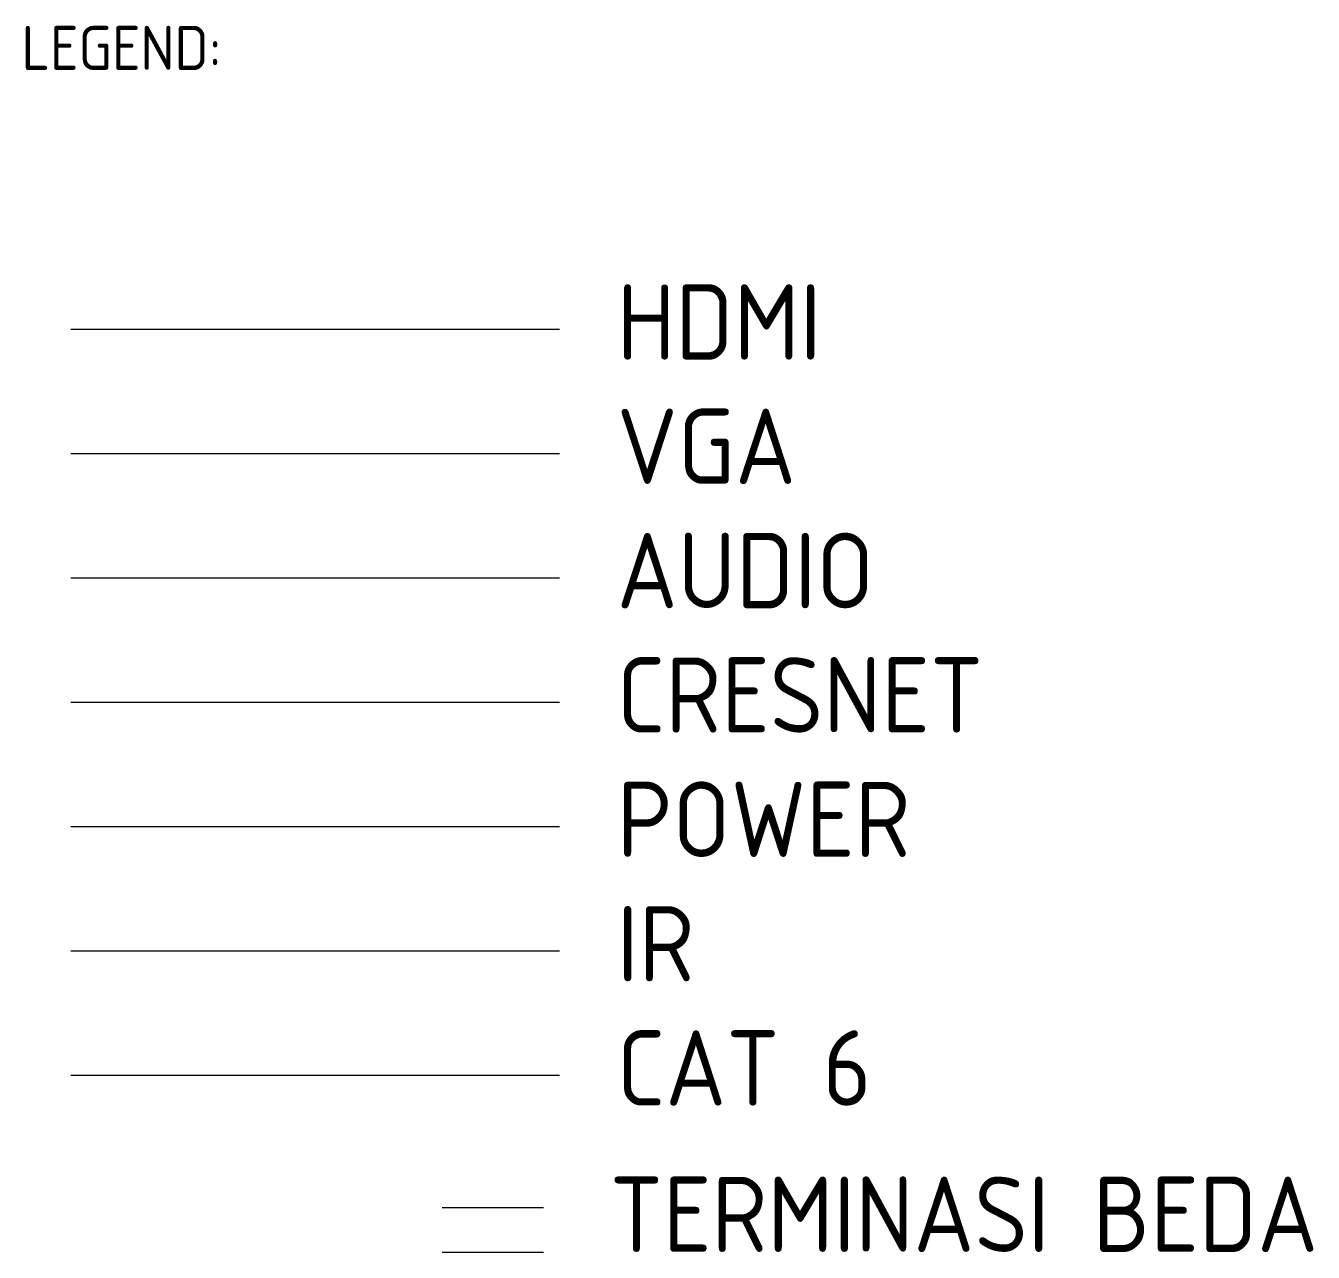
# Model space of a CAD drawing. Header units: millimetres. Extents: x 52029 to 181395, y -167683 to -9934.
# Drawn here: x 83772 to 86279, y -80639 to -78250 of the extents above; entities that cross this region are included whole.
import ezdxf

# ---------------------------------------------------------------- set-up
doc = ezdxf.new("R2010")
doc.units = ezdxf.units.MM
doc.header["$LTSCALE"] = 3
doc.layers.add('FUR', color=8, linetype='Continuous', lineweight=5)
doc.styles.add('style1', font='isocp.shx', dxfattribs={"height": 1})

msp = doc.modelspace()

# ---------------------------------------------------------------- linework, layer by layer
at = {"layer": 'FUR', "color": 5}
msp.add_line((83859.5, -78841.2), (84811.3, -78841.2), dxfattribs=at)
at = {"layer": 'FUR', "color": 40}
msp.add_line((83859.5, -79083.3), (84811.3, -79083.3), dxfattribs=at)
at = {"layer": 'FUR', "color": 3}
msp.add_line((83859.5, -79325.4), (84811.3, -79325.4), dxfattribs=at)
at = {"layer": 'FUR', "color": 4}
msp.add_line((83859.5, -79567.5), (84811.3, -79567.5), dxfattribs=at)
at = {"layer": 'FUR', "color": 7}
msp.add_line((83859.5, -79809.7), (84811.3, -79809.7), dxfattribs=at)
at = {"layer": 'FUR', "color": 16}
msp.add_line((83859.5, -80051.8), (84811.3, -80051.8), dxfattribs=at)
at = {"layer": 'FUR', "color": 1}
msp.add_line((83859.5, -80293.9), (84811.3, -80293.9), dxfattribs=at)
at = {"layer": 'FUR', "color": 7}
for points in [[(84582.8, -80551.5), (84780, -80551.5)], [(84582.8, -80638.9), (84780, -80638.9)]]:
    msp.add_lwpolyline(points, dxfattribs=at)

# ---------------------------------------------------------------- texts
at = {"layer": 'FUR', "color": 7, "style": 'style1'}
for s, height, p in [('HDMI', 146.67, (84922.6, -78900.6)), ('VGA', 146.67, (84922.6, -79142.7)), ('AUDIO', 146.67, (84922.6, -79384.8)), ('CRESNET', 146.67, (84922.6, -79626.9)), ('POWER', 146.67, (84922.6, -79869.1)), ('IR', 146.67, (84922.6, -80111.2)), ('CAT 6', 146.67, (84922.6, -80353.3)), ('TERMINASI BEDA ', 146.667, (84908.9, -80638.2))]:
    msp.add_text(s, height=height, dxfattribs=at).set_placement(p)
at = {"layer": 'FUR', "color": 7, "insert": (83763.5, -78250.8), "char_height": 85.87, "width": 1647.255, "attachment_point": 1, "style": 'style1'}
msp.add_mtext('LEGEND:', dxfattribs=at)

doc.saveas('drawing.dxf')
